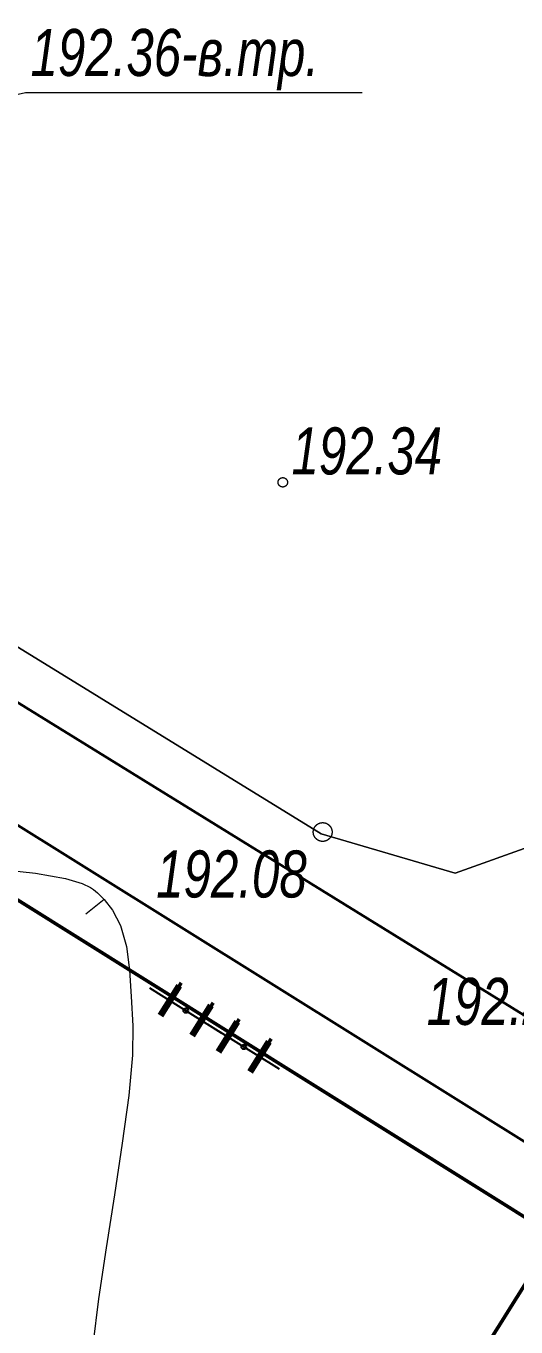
# Model space of a CAD drawing. Header units: millimetres. Extents: x -38151500 to -28914887, y -20564105 to -20349562.
# Drawn here: x -28948799 to -28938374, y -20492416 to -20464738 of the extents above; entities that cross this region are included whole.
import ezdxf
from ezdxf.xclip import XClip

# ---------------------------------------------------------------- set-up
doc = ezdxf.new("R2010")
doc.units = ezdxf.units.MM
doc.header["$MEASUREMENT"] = 0
doc.header["$XCLIPFRAME"] = 0
doc.layers.add('!!! ПОДОСНОВА', color=7, linetype='Continuous')
for name, color, linetype, lineweight in [('Дренаж_Ном._пера__20', 20, 'Continuous', 40), ('Новый_Defpoints_Ном._пера__16', 16, 'Continuous', 20), ('Новый_Defpoints_Ном._пера__7', 7, 'Continuous', 25), ('Новый_ГП_Граница участка_Ном._пера__1', 1, 'Continuous', 40), ('Новый_ГП_Здание сооружение_Ном._пера__22', 22, 'Continuous', 50), ('Новый_ГТ-сооружение_ ограждение_Ном._пера__19', 7, 'Continuous', 90), ('Чертеж_1_Новофедоровское_снт 28_07$0$tp_отметки_новые_Ном._пера__253', 252, 'Continuous', 18), ('Чертеж_1_Новый_ГП_Топография_Ном._пера__253', 252, 'Continuous', 18), ('Чертеж_1_Новый_Новофедоровское_снт 28_07$0$tp_Ограждения ДЕР_Ном._пера__253', 252, 'Continuous', 18), ('Чертеж_1_Новый_Новофедоровское_снт 28_07$0$tp_Ограждения рабица_Ном._пера__253', 252, 'Continuous', 18), ('Чертеж_1_Новый_Новофедоровское_снт 28_07$0$tp_отметки_новые_Ном._пера__253', 252, 'Continuous', 18), ('Чертеж_1_Новый_Новофедоровское_снт 28_07$0$tp_отметки_новые_Ном._пера__7', 7, 'Continuous', 18), ('Чертеж_1_Новый_Новофедоровское_снт 28_07$0$tp_рельеф_Ном._пера__253', 252, 'Continuous', 18)]:
    doc.layers.add(name, color=color, linetype=linetype, lineweight=lineweight)
doc.styles.add('РЎР“Р•РќР•Р\xa0РР\xa0_РЎРўРР›Р¬_1', font='arial.ttf', dxfattribs={"width": 0.75})
doc.linetypes.add('МЕЖА', pattern='A,0,[7,РіРµРЅРїРїР»Р°РЅ 2025_06_18 dima РІР°СЂРёР°РЅС‚ 21.Shx,S=39.68254,R=0,X=0,Y=1.38778e-17],-5480,0', length=5480)
doc.linetypes.add('Новофедоровское_снт 28_07$0$З ДЕРЕВ', pattern='A,0,[2,РіРµРЅРїРїР»Р°РЅ 2025_06_18 dima РІР°СЂРёР°РЅС‚ 21.Shx,S=19.84127,R=0,X=0,Y=0.2],-2500,0', length=2500)
doc.linetypes.add('Новофедоровское_снт 28_07$0$ЗАБОР_СЕТКА', pattern='A,0,[1,РіРµРЅРїРїР»Р°РЅ 2025_06_18 dima РІР°СЂРёР°РЅС‚ 21.Shx,S=39.68254,R=0,X=0,Y=2.77556e-17],-5000,0', length=5000)
doc.linetypes.add('Новофедоровское_снт 28_07$0$МЕЖА', pattern='A,0,[5,РіРµРЅРїРїР»Р°РЅ 2025_06_18 dima РІР°СЂРёР°РЅС‚ 21.Shx,S=46.746032,R=0,X=0,Y=6.93889e-18],-6500,0', length=6500)

# ---------------------------------------------------------------- blocks, each defined once
blk = doc.blocks.new('Чертеж_6_1', base_point=(9133613, -7296))
at = {"layer": 'Чертеж_1_Новый_ГП_Топография_Ном._пера__253', "color": 252, "linetype": 'Новофедоровское_снт 28_07$0$МЕЖА', "lineweight": 18, "flags": 128}
for points in [[(-28988586, -20524360), (-28988547, -20524296), (-28978060, -20507196), (-28951890, -20524004), (-28940329, -20507967), (-28930413, -20495163), (-28932167, -20487946), (-28934172, -20480799), (-28939665, -20482761), (-28942520, -20481924), (-28956791, -20473145), (-28946842, -20456936), (-28954451, -20452238), (-28995482, -20519982)], [(-28957617, -20473796), (-28938217, -20485776), (-28935747, -20481776), (-28931307, -20493826), (-28941037, -20507436), (-28940177, -20507996), (-28951537, -20523486), (-28951867, -20524026), (-28952137, -20523856), (-28976617, -20508276), (-28965937, -20491166), (-28967647, -20490046)]]:
    blk.add_lwpolyline(points, close=True, dxfattribs=at)
at = {"layer": 'Чертеж_1_Новый_Новофедоровское_снт 28_07$0$tp_Ограждения ДЕР_Ном._пера__253', "color": 252, "linetype": 'Новофедоровское_снт 28_07$0$З ДЕРЕВ', "lineweight": 18, "flags": 128}
blk.add_lwpolyline([(-28939665, -20482761), (-28934172, -20480799), (-28932166, -20487948), (-28930413, -20495163), (-28940329, -20507967), (-28950087, -20521186), (-28950334, -20521528)], dxfattribs=at)
at = {"layer": 'Чертеж_1_Новый_Новофедоровское_снт 28_07$0$tp_Ограждения рабица_Ном._пера__253', "color": 252, "linetype": 'Новофедоровское_снт 28_07$0$ЗАБОР_СЕТКА', "lineweight": 18, "flags": 128}
blk.add_lwpolyline([(-28956792, -20473147), (-28942520, -20481924), (-28939665, -20482761)], dxfattribs=at)
at = {"layer": 'Чертеж_1_Новый_Новофедоровское_снт 28_07$0$tp_отметки_новые_Ном._пера__253', "color": 252, "linetype": 'Continuous', "lineweight": 18, "flags": 128}
blk.add_lwpolyline([(-28941647, -20466158), (-28948807, -20466158), (-28954134, -20467349)], dxfattribs=at)
at = {"layer": 'Чертеж_1_Новый_Новофедоровское_снт 28_07$0$tp_отметки_новые_Ном._пера__253', "color": 252, "linetype": 'Continuous', "lineweight": 18}
blk.add_circle((-28943336, -20474446), 100, dxfattribs=at)
at = {"layer": 'Чертеж_1_Новый_Новофедоровское_снт 28_07$0$tp_отметки_новые_Ном._пера__7', "color": 7, "linetype": 'Continuous', "lineweight": 18}
blk.add_circle((-28942487, -20481886), 200, dxfattribs=at)
at = {"layer": 'Чертеж_1_Новый_Новофедоровское_снт 28_07$0$tp_рельеф_Ном._пера__253', "color": 252, "linetype": 'Continuous', "lineweight": 18, "flags": 128}
for points in [[(-28949580, -20482657), (-28948594, -20482762), (-28947959, -20482877), (-28947601, -20482984), (-28947428, -20483066), (-28947363, -20483110), (-28947281, -20483179), (-28947135, -20483320), (-28946957, -20483546), (-28946789, -20483872), (-28946662, -20484323), (-28946598, -20484826), (-28946563, -20485387), (-28946523, -20486009), (-28946530, -20486636), (-28946613, -20487489), (-28946750, -20488502), (-28946918, -20489606), (-28947094, -20490735), (-28947256, -20491820), (-28947380, -20492794)], [(-28947135, -20483320), (-28947524, -20483633)]]:
    blk.add_lwpolyline(points, dxfattribs=at)
at = {"layer": 'Чертеж_1_Новофедоровское_снт 28_07$0$tp_отметки_новые_Ном._пера__253', "color": 252, "linetype": 'Continuous', "lineweight": 18, "char_height": 1000, "attachment_point": 7, "style": 'РЎР“Р•РќР•Р\xa0РР\xa0_РЎРўРР›Р¬_1'}
for s, insert in [('\\A1;{\\pql;\\fArial|b0|i1|c204|p0;\\W0.750000;192.36-в.тр.}', (-28948703, -20466103)), ('\\A1;{\\pql;\\fArial|b0|i1|c204|p0;\\W0.750000;192.34}', (-28943150, -20474292)), ('\\A1;{\\pql;\\fArial|b0|i1|c204|p0;\\W0.750000;192.08}', (-28946030, -20483293)), ('\\A1;{\\pql;\\fArial|b0|i1|c204|p0;\\W0.750000;192.25}', (-28940274, -20486003))]:
    blk.add_mtext(s, dxfattribs=dict(at, insert=insert))

msp = doc.modelspace()

# ---------------------------------------------------------------- linework, layer by layer
at = {"layer": 'Дренаж_Ном._пера__20', "color": 20, "linetype": 'Continuous', "lineweight": 40}
msp.add_line((-28936243.43, -20489697.32), (-28954334.33, -20478392.87), dxfattribs=at)
at = {"layer": 'Новый_Defpoints_Ном._пера__16', "color": 16, "linetype": 'Continuous', "lineweight": 20}
msp.add_lwpolyline([(-28944696.32, -20505522.66), (-28944738.66, -20505495.89), (-28945692.45, -20507022.26), (-28949610.52, -20504574.15), (-28948947.86, -20503514.3), (-28952238.69, -20501458.21), (-28953007.28, -20502688.26), (-28959062.13, -20498904.77), (-28958293.73, -20497674.6), (-28962914.41, -20494766.41), (-28961890.73, -20493127.55), (-28961932.98, -20493100.81), (-28953904.37, -20480253.43), (-28937537.53, -20490480.57), (-28939153.35, -20493066.42), (-28937543.84, -20494073.1)], close=True, dxfattribs=at)
at = {"layer": 'Новый_Defpoints_Ном._пера__7', "color": 7, "linetype": 'Continuous', "lineweight": 25}
for points in [[(-28944637.99, -20486161.95), (-28946164.63, -20485208.36)], [(-28943404.08, -20486932.98), (-28944930.71, -20485979.39)]]:
    msp.add_lwpolyline(points, dxfattribs=at)
for centre in [(-28945401.31, -20485685.15), (-28944167.4, -20486456.19)]:
    msp.add_circle(centre, 50, dxfattribs=at)
at = {"layer": 'Новый_ГП_Граница участка_Ном._пера__1', "color": 1, "linetype": 'МЕЖА', "lineweight": 40}
msp.add_lwpolyline([(-28957616.7, -20473795.8), (-28938216.7, -20485775.8), (-28935746.7, -20481775.8), (-28931306.7, -20493825.8), (-28941036.7, -20507435.8), (-28940176.7, -20507995.8), (-28951536.7, -20523485.8), (-28951866.7, -20524025.8), (-28952136.7, -20523855.8), (-28976616.7, -20508275.8), (-28965936.7, -20491165.8), (-28967646.7, -20490045.8)], close=True, dxfattribs=at)
at = {"layer": 'Новый_ГП_Здание сооружение_Ном._пера__22', "color": 22, "linetype": 'Continuous', "lineweight": 50}
for p, q in [((-28945656.33, -20485347.95), (-28945497.35, -20485093.54)), ((-28944977.89, -20485771.89), (-28944818.92, -20485517.48)), ((-28944422.42, -20486118.99), (-28944263.44, -20485864.57)), ((-28943743.98, -20486542.92), (-28943585, -20486288.51))]:
    msp.add_line(p, q, dxfattribs=at)
msp.add_lwpolyline([(-28939153.78, -20493067.11), (-28937537.53, -20490480.57), (-28947883.72, -20484015.55), (-28953904.86, -20480253.13), (-28957931.4, -20486698.82), (-28956236.15, -20487758.13), (-28958117.36, -20490768.7), (-28959813.46, -20489708.86), (-28961933.13, -20493101.05)], dxfattribs=at)
at = {"layer": 'Новый_ГТ-сооружение_ ограждение_Ном._пера__19', "color": 7, "linetype": 'Continuous', "lineweight": 90}
for p, q in [((-28945541.89, -20485155.2), (-28945939.25, -20485791.29)), ((-28944863.37, -20485579.02), (-28945260.71, -20486215.12)), ((-28944307.98, -20485926.23), (-28944705.34, -20486562.32)), ((-28943629.46, -20486350.05), (-28944026.8, -20486986.15))]:
    msp.add_line(p, q, dxfattribs=at)

# ---------------------------------------------------------------- block references
at = {"layer": '!!! ПОДОСНОВА', "color": 252, "linetype": 'Continuous', "lineweight": 40}
ref = msp.add_blockref('Чертеж_6_1', (9133613.3, -7295.8), dxfattribs=at)
XClip(ref).set_block_clipping_path([(-29023160.6301666386, -20426134.2498699203), (-29023160.6301666386, -20517391.6082299612), (-29000580.0605172701, -20517391.6082299612), (-28995186.9228329286, -20528511.4797440507), (-28909821.0592032, -20528511.4797440507), (-28909821.0592032, -20426017.5390227698)])

doc.saveas('drawing.dxf')
